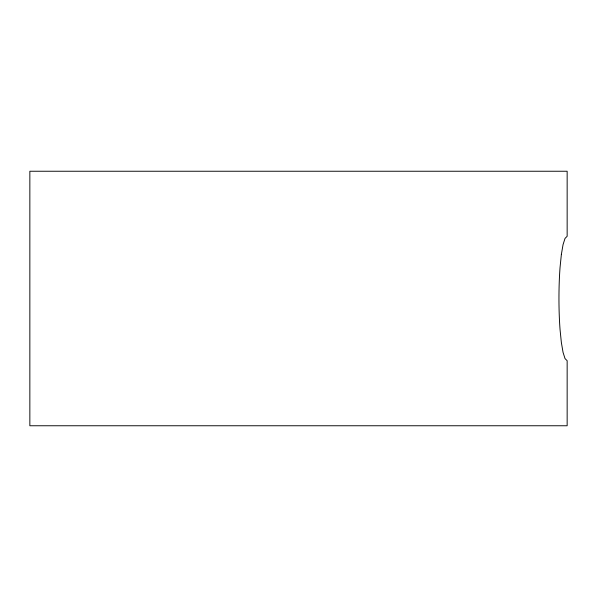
<?xml version="1.0" encoding="UTF-8"?>
<svg xmlns="http://www.w3.org/2000/svg" width="597" height="597" viewBox="0 0 597 597"><rect width="100%" height="100%" fill="white"/><g stroke="black" fill="none" stroke-linecap="round" stroke-linejoin="round"><path stroke-width="0.9" d="M561.359 254.509L560.053 267.396A61.767 8.059 90 0 0 560.053 329.611L561.359 342.491L563.053 352.379L565.031 358.596L567.15 360.715L567.15 425.758L29.85 425.758L29.85 171.242L567.15 171.242L567.15 236.285L565.031 238.404L563.053 244.621L561.359 254.509"/></g></svg>
